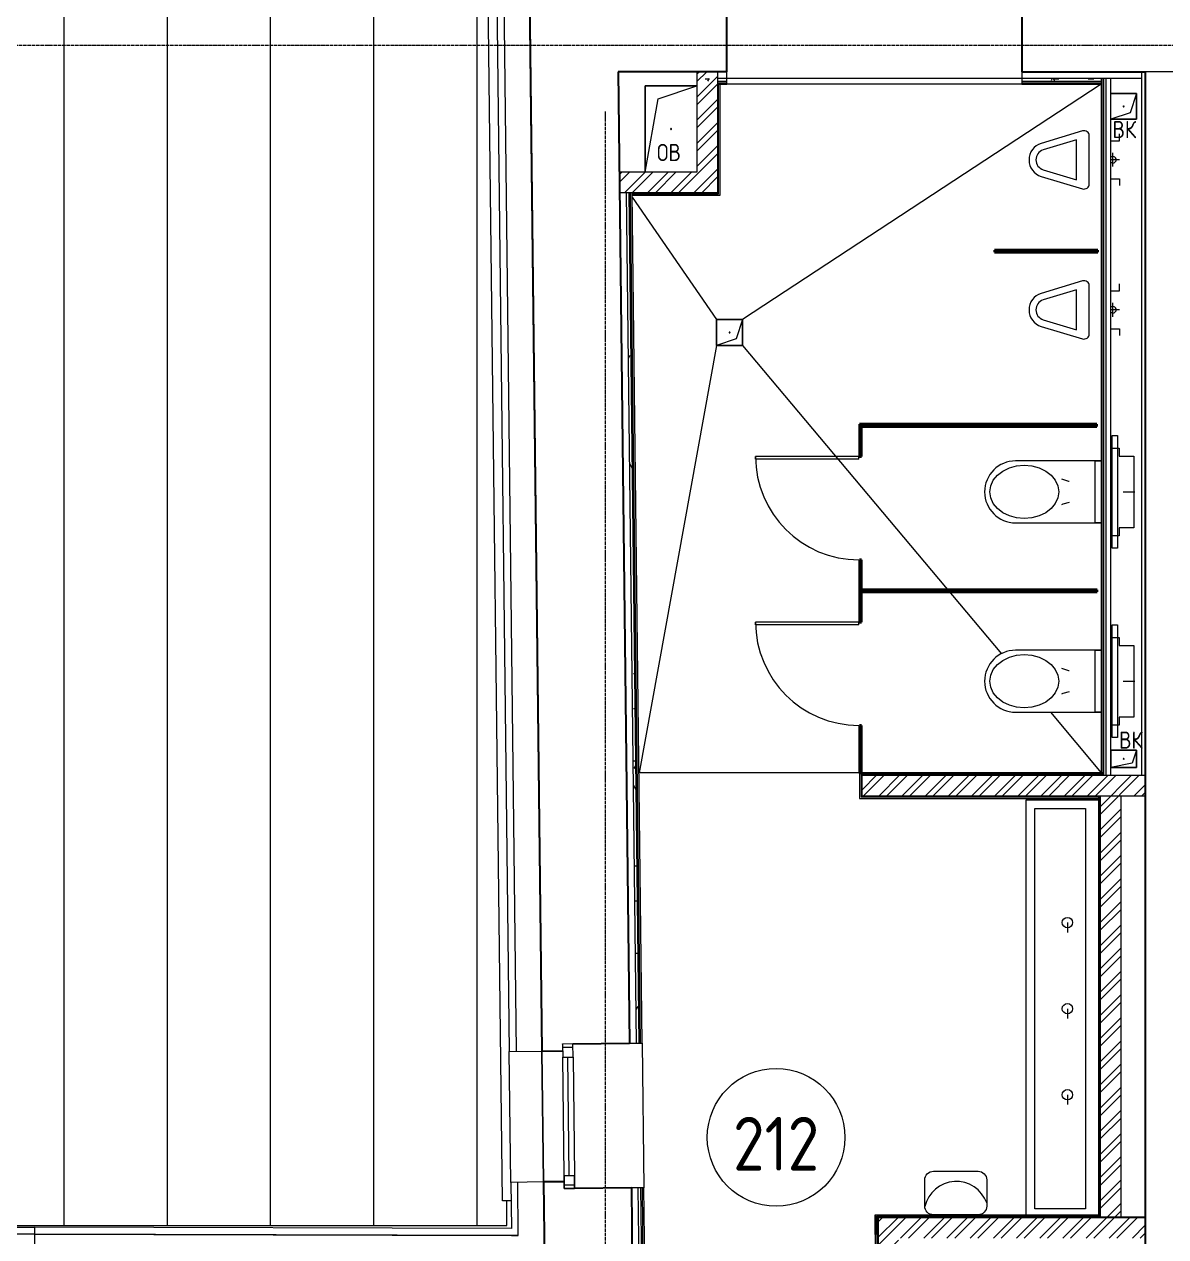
# Model space of a CAD drawing. Header units: millimetres. Extents: x -42533 to 645315, y 3457 to 82611.
# Drawn here: x 185411 to 192044, y 44818 to 51862 of the extents above; entities that cross this region are included whole.
import ezdxf

# ---------------------------------------------------------------- set-up
doc = ezdxf.new("R2010")
doc.units = ezdxf.units.MM
doc.linetypes.add('ADSK_Линия сетки', pattern=[25, 20, -2.5, 0, -2.5])
for name, color, linetype, lineweight in [('_ Окна', 7, 'Continuous', 9), ('Аннотация', 7, 'Continuous', 18), ('Двери', 7, 'Continuous', 9), ('Двери открывание', 7, 'Continuous', 9), ('Крыша', 7, 'Continuous', 9), ('Крыша штриховка', 7, 'Continuous', 9), ('Обобщенные модели', 7, 'Continuous', 18), ('Окна', 7, 'Continuous', 9), ('Оси', 253, 'Continuous', 9), ('Перекрытие', 7, 'Continuous', 18), ('Сантехника', 7, 'Continuous', 18), ('Стены внутренние', 7, 'Continuous', 18), ('Стены наружные', 7, 'Continuous', 18), ('Стены несущие', 7, 'Continuous', 30), ('Стены отделка', 7, 'Continuous', 30), ('Стены штриховка', 7, 'Continuous', 9), ('ТХ', 5, 'Continuous', 0), ('ШТРИХОВКА', 252, 'Continuous', 15)]:
    doc.layers.add(name, color=color, linetype=linetype, lineweight=lineweight)
doc.layers.add('Линии', color=7, linetype='Continuous', lineweight=9, true_color=0x00a600)
doc.layers.add('ЭОМ_Лотки рабочие', color=5, linetype='Continuous')
doc.styles.add('GOST Common', font='GOST_Common.ttf', dxfattribs={"width": 0.9, "height": 350})
doc.styles.add('GOST Common_5', font='GOST_Common.ttf', dxfattribs={"width": 0.9, "height": 200})
pattern_1 = [(45, (686.36, 338.7), (-67.35192, 67.35192), []), (45, (731.26, 338.7), (-67.35192, 67.35192), [])]
pattern_2 = [(0, (686.36, 338.7), (406.4, 101.6), [33.528, -271.272, 33.528, -271.272, -1625.6]), (0, (686.36, 338.7), (406.4, 101.6), [-609.6, 33.528, -576.072, 33.528, -271.272, -711.2]), (0, (686.36, 338.7), (406.4, 101.6), [-1524, 33.528, -169.672, 33.528, -474.472]), (120, (838.76, 389.5), (-291.18818, 301.15272), [33.528, -271.272, 33.528, -271.272, -1625.6]), (120, (838.76, 389.5), (-291.18818, 301.15272), [-609.6, 33.528, -576.072, 33.528, -271.272, -711.2]), (120, (838.76, 389.5), (-291.18818, 301.15272), [-1524, 33.528, -169.672, 33.528, -474.472]), (240, (889.56, 592.7), (-115.21182, -402.75272), [33.528, -271.272, 33.528, -271.272, -1625.6]), (240, (889.56, 592.7), (-115.21182, -402.75272), [-609.6, 33.528, -576.072, 33.528, -271.272, -711.2]), (240, (889.56, 592.7), (-115.21182, -402.75272), [-1524, 33.528, -169.672, 33.528, -474.472])]

# ---------------------------------------------------------------- blocks, each defined once
blk = doc.blocks.new('Тх 2 этаж')
at = {"layer": 'ТХ', "color": 252, "true_color": 0x939598}
blk.add_lwpolyline([(46730.2, 11716.6), (46990, 11716.6, -0.414214), (47040, 11666.6), (47040, 11513.7, -0.414214), (46990, 11463.7), (46730.2, 11463.7, -0.414214), (46680.2, 11513.7), (46680.2, 11666.6, -0.414214)], format="xyb", close=True, dxfattribs=at)
blk.add_arc((46863.3, 11469.9), 187.6, 19.61673, 167.34781, dxfattribs=at)
blk = doc.blocks.new('План 2 этажа')
h = blk.add_hatch()
h.set_pattern_fill('ANSI32', color=8, scale=10)
h.set_pattern_definition(pattern_1)
h.paths.add_polyline_path([(39786.357, 20430.018), (39666.357, 20430.018), (39666.357, 19847.026), (39216.098, 19847.026), (39217.512, 19727.026), (39786.357, 19727.026)])
h = blk.add_hatch()
h.set_pattern_fill('ANSI32', color=8, scale=10)
h.set_pattern_definition(pattern_1)
h.paths.add_polyline_path([(42131.357, 16222.28), (42011.357, 16222.28), (42011.357, 13773.873), (42131.357, 13773.873)])
h.paths.add_polyline_path([(42271.357, 16222.28), (42271.357, 16342.28), (40626.357, 16342.28), (40626.357, 16222.28)])
h.paths.add_polyline_path([(40718.07, 13283.7), (40838.07, 13283.7), (40838.07, 13653.873), (42271.357, 13653.873), (42271.357, 13773.873), (40718.07, 13773.873)])
h.paths.add_polyline_path([(40838.07, 13283.7), (40718.07, 13283.7), (40718.07, 12989.356), (40838.07, 12989.356)])
at = {"layer": 'Крыша штриховка'}
h = blk.add_hatch(dxfattribs=at)
h.set_pattern_fill('FP_9', color=8, style=0, pattern_type=2)
h.set_pattern_definition([(270, (842.4, -16860.6), (600, 4e-14), [])])
h.paths.add_polyline_path([(33323.741, 13727.567), (38561.401, 13727.567), (38561.401, 13870.523), (38536.457, 13870.23), (38450.578, 21210.018), (38450.578, 21260.018), (38561.401, 21260.018), (38561.401, 21280.018), (32084.069, 21280.018), (32132.058, 21244.23), (30695.26, 19317.578), (30795.993, 19317.578), (30775.173, 19257.578), (30650.515, 19257.578), (29869.541, 18211.892), (29870.689, 18210.718), (25704.645, 13743.182), (31635.996, 13727.567), (32964.784, 13727.567)])
h.paths.add_polyline_path([(11561.357, 13740.416), (11561.357, 13740.521), (11526.903, 13740.507)])
h.paths.add_polyline_path([(24101.353, 13747.403), (24081.951, 13775.515), (24089.825, 13775.515), (20054.748, 18104.105), (20056.478, 18105.419), (20054.748, 18104.416), (19974.307, 18230.272), (19576.179, 18230.272), (19104.572, 19591.027), (18087.478, 21182.333), (18240.312, 21280.018), (11501.357, 21280.018), (11501.357, 21221.225), (11611.357, 21221.225), (11611.357, 13801.225), (11561.357, 13801.225), (11561.357, 13780.416), (23901.782, 13747.928)])
h.paths.add_polyline_path([(33423.969, 13905.448), (33421.469, 13905.448), (33420.912, 13996.099), (33403.907, 13999.98), (33385.214, 14015.656), (33375.773, 14035.731), (33376.469, 14192.982), (33379.485, 14197.96), (33383.168, 14200.708), (33394.33, 14204.67), (33409.368, 14207.374), (33426.469, 14208.433), (33451.469, 14206.363), (33464.772, 14202.721), (33472.383, 14198.759), (33474.766, 14196.981), (33476.469, 14192.982), (33476.469, 14033.814), (33465.561, 14013.162), (33447.175, 13999.557), (33431.469, 13994.831), (33430.799, 13905.448), (33425.175, 13905.448)])
h.paths.add_polyline_path([(16661.357, 13905.448), (16656.357, 13905.448), (16655.8, 13996.099), (16638.795, 13999.98), (16620.102, 14015.656), (16610.661, 14035.731), (16611.357, 14192.982), (16614.373, 14197.96), (16618.056, 14200.708), (16629.218, 14204.67), (16644.256, 14207.374), (16661.357, 14208.433), (16686.357, 14206.363), (16699.66, 14202.721), (16707.271, 14198.759), (16709.654, 14196.981), (16711.357, 14192.982), (16711.357, 14033.814), (16700.449, 14013.162), (16682.063, 13999.557), (16666.357, 13994.831), (16665.688, 13905.448), (16662.651, 13905.448)])
at = {"layer": 'Стены внутренние', "lineweight": 9}
h = blk.add_hatch(dxfattribs=at)
h.set_pattern_fill('FP_6', color=8, style=0, pattern_type=2)
h.set_pattern_definition(pattern_2)
h.paths.add_polyline_path([(41554.579, 20375.018), (42023.857, 20375.018), (42023.857, 20390.018), (41554.579, 20390.018)])
h.paths.add_polyline_path([(39839.579, 20375.018), (39839.579, 20390.018), (39715.357, 20390.018), (39715.357, 20375.018)])
h = blk.add_hatch(dxfattribs=at)
h.set_pattern_fill('FP_6', color=8, style=0, pattern_type=2)
h.set_pattern_definition(pattern_2)
h.paths.add_polyline_path([(39336.457, 13026.018), (39351.456, 13026.195), (39340.62, 13946.024), (39325.621, 13945.848), (39332.793, 13337.058)])
h.paths.add_polyline_path([(39315.714, 14786.789), (39330.713, 14786.966), (39271.679, 19798.009), (39256.68, 19797.832), (39313.899, 14940.854)])
at = {"layer": '_ Окна', "color": 8, "lineweight": 18}
for p, q in [((38945.752, 14781.431), (38885.756, 14780.724)), ((38885.756, 14780.724), (38886.651, 14704.729)), ((38946.647, 14705.436), (38945.752, 14781.431)), ((38886.651, 14704.729), (38946.647, 14705.436)), ((38894.756, 14016.777), (38954.751, 14017.484)), ((38895.651, 13940.782), (38894.756, 14016.777)), ((38954.751, 14017.484), (38955.647, 13941.489)), ((38955.647, 13941.489), (38895.651, 13940.782))]:
    blk.add_line(p, q, dxfattribs=at)
at = {"layer": '_ Окна', "color": 8}
for p, q in [((38945.987, 14761.432), (38885.991, 14760.725)), ((38924.754, 14017.13), (38916.649, 14705.083)), ((38955.411, 13961.488), (38895.415, 13960.781))]:
    blk.add_line(p, q, dxfattribs=at)
at = {"layer": 'Двери', "color": 8}
for p, q in [((40007.357, 18178.28), (40007.357, 18194.28)), ((40607.357, 18194.28), (40007.357, 18194.28)), ((40607.357, 18178.28), (40007.357, 18178.28)), ((40607.357, 18178.28), (40607.357, 18194.28)), ((40007.357, 17216.28), (40007.357, 17232.28)), ((40607.357, 17232.28), (40007.357, 17232.28)), ((40607.357, 17216.28), (40007.357, 17216.28)), ((40607.357, 17216.28), (40607.357, 17232.28))]:
    blk.add_line(p, q, dxfattribs=at)
at = {"layer": 'Двери открывание', "color": 8}
for centre in [(40607.357, 18194.28), (40607.357, 17232.28)]:
    blk.add_arc(centre, 600, 180, 270, dxfattribs=at)
at = {"layer": 'Крыша', "color": 8}
for p, q in [((38561.401, 13727.567), (38561.401, 13870.523)), ((31635.996, 13727.567), (38561.401, 13727.567))]:
    blk.add_line(p, q, dxfattribs=at)
at = {"layer": 'Линии', "color": 8}
blk.add_circle((40126.773, 14238.529), 400, dxfattribs=at)
at = {"layer": 'Обобщенные модели', "color": 8}
for p, q in [((39366.357, 19847.026), (39366.357, 20347.026)), ((39366.357, 20347.026), (39666.357, 20347.026)), ((39666.357, 20347.026), (39366.357, 20347.026)), ((39366.357, 20347.026), (39366.357, 19847.026)), ((39441.357, 20272.026), (39666.357, 20347.026)), ((42071.357, 20303.598), (42221.357, 20303.598)), ((42221.357, 20303.598), (42071.357, 20303.598)), ((42221.357, 20303.598), (42183.857, 20191.098)), ((42221.357, 20303.598), (42221.357, 20153.598)), ((42221.357, 20153.598), (42221.357, 20303.598)), ((39366.357, 19847.026), (39441.357, 20272.026)), ((42183.857, 20191.098), (42071.357, 20153.598)), ((42221.357, 20153.598), (42071.357, 20153.598)), ((42071.357, 20153.598), (42221.357, 20153.598)), ((39781.357, 18840.018), (39781.357, 18990.018)), ((39781.357, 18990.018), (39931.357, 18990.018)), ((39931.357, 18990.018), (39781.357, 18990.018)), ((39781.357, 18990.018), (39781.357, 18840.018)), ((39931.357, 18990.018), (39893.857, 18877.518)), ((39931.357, 18990.018), (39931.357, 18840.018)), ((39931.357, 18840.018), (39931.357, 18990.018)), ((39893.857, 18877.518), (39781.357, 18840.018)), ((39931.357, 18840.018), (39781.357, 18840.018)), ((39781.357, 18840.018), (39931.357, 18840.018)), ((42071.357, 16387.28), (42071.357, 16487.28)), ((42071.357, 16487.28), (42221.357, 16487.28)), ((42221.357, 16487.28), (42071.357, 16487.28)), ((42071.357, 16487.28), (42071.357, 16387.28)), ((42221.357, 16487.28), (42196.357, 16412.28)), ((42221.357, 16487.28), (42221.357, 16387.28)), ((42221.357, 16387.28), (42221.357, 16487.28)), ((42196.357, 16412.28), (42071.357, 16387.28)), ((42221.357, 16387.28), (42071.357, 16387.28)), ((42071.357, 16387.28), (42221.357, 16387.28))]:
    blk.add_line(p, q, dxfattribs=at)
at = {"layer": 'Обобщенные модели', "color": 8, "lineweight": 40}
for p, q in [((41996.357, 19393.28), (41396.357, 19393.28)), ((41396.357, 19393.28), (41396.357, 19381.28)), ((41396.357, 19381.28), (41996.357, 19381.28)), ((41996.357, 19381.28), (41996.357, 19393.28)), ((41991.357, 18381.28), (40611.357, 18381.28)), ((40611.357, 18381.28), (40611.357, 18369.28)), ((40611.357, 18369.28), (40611.357, 18194.28)), ((40623.357, 18369.28), (40611.357, 18369.28)), ((40611.357, 18369.28), (41991.357, 18369.28)), ((40623.357, 18194.28), (40623.357, 18369.28)), ((41991.357, 18369.28), (41991.357, 18381.28)), ((40611.357, 18194.28), (40623.357, 18194.28)), ((40623.357, 17594.28), (40611.357, 17594.28)), ((40611.357, 17407.28), (40611.357, 17232.28)), ((40623.357, 17407.28), (40611.357, 17407.28)), ((41993.357, 17419.28), (40613.357, 17419.28)), ((40613.357, 17419.28), (40613.357, 17407.28)), ((40613.357, 17407.28), (41993.357, 17407.28)), ((40623.357, 17232.28), (40623.357, 17407.28)), ((41993.357, 17407.28), (41993.357, 17419.28)), ((40611.357, 17232.28), (40623.357, 17232.28)), ((40623.357, 16632.28), (40611.357, 16632.28))]:
    blk.add_line(p, q, dxfattribs=at)
for points in [[(40611.357, 17594.28), (40611.357, 17319.28), (40623.357, 17319.28), (40623.357, 17594.28)], [(40611.357, 16632.28), (40611.357, 16357.28), (40623.357, 16357.28), (40623.357, 16632.28)]]:
    blk.add_lwpolyline(points, dxfattribs=at)
at = {"layer": 'Обобщенные модели', "color": 8}
for centre, start, end in [((42146.357, 20228.598), 0, 180), ((42146.357, 20228.598), 120, 180), ((42146.357, 20228.598), 180, 0), ((42146.357, 20228.598), 240, 345), ((42146.357, 20228.598), 15, 90), ((39516.357, 20097.026), 0, 180), ((39516.357, 20097.026), 180, 0), ((39516.357, 20097.026), 60, 165), ((39516.357, 20097.026), 195, 270), ((39516.357, 20097.026), 300, 0), ((39856.357, 18915.018), 0, 180), ((39856.357, 18915.018), 120, 180), ((39856.357, 18915.018), 180, 0), ((39856.357, 18915.018), 240, 345), ((39856.357, 18915.018), 15, 90), ((42146.357, 16437.28), 0, 180), ((42146.357, 16437.28), 120, 180), ((42146.357, 16437.28), 180, 0), ((42146.357, 16437.28), 240, 345), ((42146.357, 16437.28), 15, 90)]:
    blk.add_arc(centre, 2.5, start, end, dxfattribs=at)
at = {"layer": 'Окна', "color": 8}
for p, q in [((38945.752, 14781.431), (38885.756, 14780.724)), ((38885.756, 14780.724), (38886.651, 14704.729)), ((38946.647, 14705.436), (38945.752, 14781.431)), ((38894.756, 14016.777), (38886.651, 14704.729)), ((38946.647, 14705.436), (38954.751, 14017.484)), ((38894.756, 14016.777), (38895.651, 13940.782)), ((38955.647, 13941.489), (38954.751, 14017.484)), ((38895.651, 13940.782), (38955.647, 13941.489))]:
    blk.add_line(p, q, dxfattribs=at)
at = {"layer": 'Оси', "color": 8, "linetype": 'ADSK_Линия сетки'}
for p, q in [((-9428.371, 20583.7), (56691.21, 20583.7)), ((39135.923, -5034.86), (39135.923, 20199.514))]:
    blk.add_line(p, q, dxfattribs=at)
at = {"layer": 'Перекрытие', "color": 8}
for p, q in [((42016.357, 20357.018), (39931.357, 18990.018)), ((39290.832, 19700.257), (39781.357, 18990.018)), ((39781.357, 18840.018), (39330.215, 16357.28)), ((39931.357, 18840.018), (41435.739, 17048.659)), ((41721.236, 16708.699), (42016.357, 16357.28)), ((40631.357, 16357.28), (39329.272, 16357.28))]:
    blk.add_line(p, q, dxfattribs=at)
at = {"layer": 'Сантехника', "color": 8}
for p, q in [((41907.68, 20086.014), (41667.434, 20013.425)), ((41871.357, 20033.253), (41679.003, 19975.135)), ((41871.357, 19802.146), (41871.357, 20033.253)), ((41946.357, 19778.326), (41946.357, 20057.296)), ((42071.357, 20028.295), (42121.357, 20028.295)), ((42121.357, 20028.295), (42121.357, 20068.296)), ((42083.857, 19878.296), (42083.857, 19958.296)), ((42121.357, 19918.296), (42071.357, 19918.296)), ((41667.654, 19821.907), (41907.586, 19749.414)), ((41679.173, 19860.212), (41871.357, 19802.146)), ((42071.357, 19808.295), (42121.357, 19808.295)), ((42121.357, 19808.295), (42121.357, 19768.296)), ((41907.68, 19214.514), (41667.434, 19141.925)), ((41871.357, 19161.753), (41679.003, 19103.635)), ((41871.357, 18930.646), (41871.357, 19161.753)), ((41946.357, 18906.826), (41946.357, 19185.796)), ((42121.357, 19156.795), (42121.357, 19196.796)), ((42071.357, 19156.795), (42121.357, 19156.795)), ((42121.357, 19046.796), (42071.357, 19046.796)), ((42083.857, 19006.796), (42083.857, 19086.796)), ((41667.654, 18950.407), (41907.586, 18877.914)), ((41679.173, 18988.712), (41871.357, 18930.646)), ((42071.357, 18936.795), (42121.357, 18936.795)), ((42121.357, 18936.795), (42121.357, 18896.796)), ((42080.357, 17661.2), (42080.357, 18316.2)), ((42080.357, 18316.2), (42111.357, 18316.2)), ((42111.357, 18316.2), (42111.357, 17661.2)), ((42080.357, 18243.7), (42120.357, 18243.7)), ((42080.357, 17733.7), (42080.357, 18243.7)), ((42120.357, 18243.7), (42120.357, 18196.7)), ((42120.357, 18196.7), (42205.357, 18196.7)), ((42205.357, 18196.7), (42205.357, 17780.7)), ((42016.357, 18168.7), (41518.281, 18168.7)), ((41981.357, 17808.699), (41981.357, 18168.7)), ((41981.357, 18168.7), (42016.357, 18168.7)), ((42143.657, 17988.7), (42211.657, 17988.7)), ((41518.281, 17808.699), (42016.357, 17808.699)), ((42016.357, 17808.699), (41981.357, 17808.699)), ((42120.357, 17780.7), (42120.357, 17733.7)), ((42205.357, 17780.7), (42120.357, 17780.7)), ((42120.357, 17733.7), (42080.357, 17733.7)), ((42111.357, 17661.2), (42080.357, 17661.2)), ((42080.357, 16561.2), (42080.357, 17216.2)), ((42080.357, 17216.2), (42111.357, 17216.2)), ((42111.357, 17216.2), (42111.357, 16561.2)), ((42080.357, 17143.7), (42120.357, 17143.7)), ((42080.357, 16633.7), (42080.357, 17143.7)), ((42120.357, 17143.7), (42120.357, 17096.7)), ((42016.357, 17068.7), (41518.281, 17068.7)), ((41981.357, 16708.699), (41981.357, 17068.7)), ((41981.357, 17068.7), (42016.357, 17068.7)), ((42120.357, 17096.7), (42205.357, 17096.7)), ((42205.357, 17096.7), (42205.357, 16680.7)), ((42143.657, 16888.7), (42211.657, 16888.7)), ((41518.281, 16708.699), (42016.357, 16708.699)), ((42016.357, 16708.699), (41981.357, 16708.699)), ((42120.357, 16633.7), (42080.357, 16633.7)), ((42120.357, 16680.7), (42120.357, 16633.7)), ((42205.357, 16680.7), (42120.357, 16680.7)), ((42111.357, 16561.2), (42080.357, 16561.2)), ((41579.357, 13788.873), (41579.357, 16198.873)), ((41579.357, 16198.873), (41999.357, 16198.873)), ((41629.357, 13823.873), (41629.357, 16148.873)), ((41629.357, 16148.873), (41924.357, 16148.873)), ((41924.357, 16148.873), (41924.357, 13823.873)), ((41819.357, 15486.373), (41819.357, 15429.373)), ((41819.357, 14986.373), (41819.357, 14929.373)), ((41819.357, 14486.373), (41819.357, 14429.373)), ((41924.357, 13823.873), (41629.357, 13823.873))]:
    blk.add_line(p, q, dxfattribs=at)
at = {"layer": 'Сантехника', "color": 8, "flags": 128}
for points in [[(41368.857, 17988.7), (41373.872, 18023.19), (41388.664, 18055.952), (41412.491, 18085.341), (41444.159, 18109.883), (41482.081, 18128.35), (41524.353, 18139.813), (41568.857, 18143.7), (41613.362, 18139.813), (41655.634, 18128.35), (41693.555, 18109.883), (41725.224, 18085.341), (41749.051, 18055.952), (41763.843, 18023.19), (41768.857, 17988.7)], [(41785.085, 18063.695), (41826.485, 18050.975), (41829.134, 18050.439)], [(41768.857, 17988.7), (41763.843, 17954.209), (41749.051, 17921.448), (41725.224, 17892.059), (41693.555, 17867.516), (41655.634, 17849.049), (41613.362, 17837.586), (41568.857, 17833.7), (41524.353, 17837.586), (41482.081, 17849.049), (41444.159, 17867.516), (41412.491, 17892.059), (41388.664, 17921.448), (41373.872, 17954.209), (41368.857, 17988.7)], [(41829.134, 17926.96), (41793.715, 17917.039), (41785.085, 17913.704)], [(41368.857, 16888.7), (41373.872, 16923.19), (41388.664, 16955.952), (41412.491, 16985.341), (41444.159, 17009.883), (41482.081, 17028.35), (41524.353, 17039.813), (41568.857, 17043.7), (41613.362, 17039.813), (41655.634, 17028.35), (41693.555, 17009.883), (41725.224, 16985.341), (41749.051, 16955.952), (41763.843, 16923.19), (41768.857, 16888.7)], [(41785.085, 16963.695), (41826.485, 16950.975), (41829.134, 16950.439)], [(41768.857, 16888.7), (41763.843, 16854.209), (41749.051, 16821.448), (41725.224, 16792.059), (41693.555, 16767.516), (41655.634, 16749.049), (41613.362, 16737.586), (41568.857, 16733.7), (41524.353, 16737.586), (41482.081, 16749.049), (41444.159, 16767.516), (41412.491, 16792.059), (41388.664, 16821.448), (41373.872, 16854.209), (41368.857, 16888.7)], [(41829.134, 16826.96), (41793.715, 16817.039), (41785.085, 16813.704)]]:
    blk.add_lwpolyline(points, dxfattribs=at)
at = {"layer": 'Сантехника', "color": 8}
for centre in [(41819.357, 15486.373), (41819.357, 14986.373), (41819.357, 14486.373)]:
    blk.add_circle(centre, 30, dxfattribs=at)
for centre, radius, start, end in [((41916.357, 20057.296), 30, 359.9999903, 106.8117981), ((41696.357, 19917.699), 100, 106.8117624, 253.319604), ((41696.357, 19917.699), 60, 106.8117624, 253.3577784), ((42083.857, 19918.296), 18.929, 359.9999903, 136.0440996), ((42083.857, 19918.296), 18.929, 223.9558971, 359.9999903), ((41916.357, 19778.103), 30, 252.9998743, 0.4255813), ((41916.357, 19185.796), 30, 359.9999903, 106.8117981), ((41696.357, 19046.199), 100, 106.8117624, 253.319604), ((41696.357, 19046.199), 60, 106.8117624, 253.3577784), ((42083.857, 19046.796), 18.929, 359.9999903, 136.0440996), ((42083.857, 19046.796), 18.929, 223.9558971, 359.9999903), ((41916.357, 18906.603), 30, 252.9998743, 0.4255813), ((41518.281, 17988.7), 180, 90, 270), ((41518.281, 16888.7), 180, 90, 270)]:
    blk.add_arc(centre, radius, start, end, dxfattribs=at)
at = {"layer": 'Стены внутренние', "color": 8}
for p, q in [((41554.579, 20390.018), (39839.579, 20390.018)), ((41554.579, 20357.018), (39839.579, 20357.018)), ((38775.188, 13979.366), (38766.235, 14739.313)), ((39348.724, 14786.178), (39358.619, 13946.236))]:
    blk.add_line(p, q, dxfattribs=at)
at = {"layer": 'Стены наружные', "color": 8}
for p, q in [((38536.457, 13870.23), (38450.578, 21160.018)), ((38585.201, 13977.128), (38576.248, 14737.075)), ((38766.235, 14739.313), (38775.188, 13979.366)), ((38586.454, 13870.819), (38536.457, 13870.23)), ((35817.668, 13676.558), (34042.675, 13681.231)), ((34042.78, 13721.231), (35817.774, 13716.558))]:
    blk.add_line(p, q, dxfattribs=at)
at = {"layer": 'Стены несущие', "color": 8}
for p, q in [((38692.597, 20990.018), (38766.235, 14739.313)), ((39839.579, 20430.018), (39839.579, 20810.018)), ((41554.579, 20810.018), (41554.579, 20430.018)), ((39839.579, 20430.018), (39209.23, 20430.018)), ((39209.23, 20430.018), (39275.729, 14785.318)), ((41554.579, 20430.018), (42271.357, 20430.018)), ((42271.357, 20430.018), (42271.357, 13977.66)), ((38766.235, 14739.313), (38886.227, 14740.727)), ((38885.744, 14781.724), (38885.756, 14780.724)), ((38945.752, 14781.431), (39275.729, 14785.318)), ((38895.18, 13980.779), (38775.188, 13979.366)), ((38775.188, 13979.366), (38780.614, 13518.758)), ((42271.357, 13977.66), (42271.357, 12989.356)), ((39285.624, 13945.376), (38955.647, 13941.489)), ((39285.624, 13945.376), (39296.887, 12989.356)), ((40703.07, 13788.873), (40703.07, 13673.873)), ((40718.07, 13773.873), (40718.07, 12989.356)), ((42271.357, 13773.873), (40718.07, 13773.873))]:
    blk.add_line(p, q, dxfattribs=at)
at = {"layer": 'Стены отделка', "color": 8, "lineweight": 9}
for p, q in [((38500.581, 21160.018), (38576.248, 14737.075)), ((38766.235, 14739.313), (38692.597, 20990.018)), ((39666.357, 20430.018), (39666.357, 19847.026)), ((39839.579, 20357.018), (39839.579, 20430.018)), ((41554.579, 20430.018), (41554.579, 20357.018)), ((42251.357, 16342.28), (42251.357, 20430.018)), ((39839.579, 20390.018), (39786.357, 20390.018)), ((42251.357, 20390.018), (41554.579, 20390.018)), ((42016.357, 20390.018), (42016.357, 16357.28)), ((42031.357, 16342.28), (42031.357, 20390.018)), ((42071.357, 16342.28), (42071.357, 20390.018)), ((39786.357, 20357.018), (39839.579, 20357.018)), ((41554.579, 20357.018), (42016.357, 20357.018)), ((39666.357, 19847.026), (39256.101, 19847.026)), ((39348.724, 14786.178), (39290.517, 19727.026)), ((40611.357, 16357.28), (40611.357, 16207.28)), ((42031.357, 16357.28), (40623.357, 16357.28)), ((40626.357, 16342.28), (42271.357, 16342.28)), ((40626.357, 16222.28), (40626.357, 16342.28)), ((40611.357, 16207.28), (41999.357, 16207.28)), ((40626.357, 16222.28), (42271.357, 16222.28)), ((41999.357, 16222.28), (41999.357, 13788.873)), ((42011.357, 13773.873), (42011.357, 16222.28)), ((42131.357, 13773.873), (42131.357, 16222.28)), ((38576.248, 14737.075), (38766.235, 14739.313)), ((38616.234, 14738.546), (38616.246, 14737.546)), ((39275.729, 14785.318), (39348.724, 14786.178)), ((39315.726, 14785.789), (39315.714, 14786.789)), ((38775.188, 13979.366), (38585.201, 13977.128)), ((38585.201, 13977.128), (38588.357, 13709.264)), ((38780.614, 13518.758), (38775.188, 13979.366)), ((39358.619, 13946.236), (39285.624, 13945.376)), ((39369.455, 13026.407), (39358.619, 13946.236)), ((40703.07, 13788.873), (42011.357, 13788.873)), ((35817.668, 13676.558), (35817.274, 13526.559)), ((35817.774, 13716.558), (35817.668, 13676.558)), ((35817.668, 13676.558), (38588.828, 13669.263)), ((38628.832, 13669.158), (35817.668, 13676.558)), ((38588.357, 13709.264), (35817.774, 13716.558)), ((38588.828, 13669.263), (38588.835, 13668.686)), ((38588.835, 13668.686), (38628.832, 13669.158)), ((40703.07, 13673.873), (40703.07, 13042.356))]:
    blk.add_line(p, q, dxfattribs=at)
for points in [[(39786.357, 20430.018), (39786.357, 19727.026), (39217.512, 19727.026)], [(39290.693, 19712.026), (39801.357, 19712.026), (39801.357, 20357.018)]]:
    blk.add_lwpolyline(points, dxfattribs=at)
at = {"layer": 'Стены штриховка', "color": 8}
for p, q in [((38542.587, 20990.018), (38616.234, 14738.546)), ((42651.357, 20430.018), (42271.357, 20430.018)), ((39786.357, 20375.018), (39839.579, 20375.018)), ((39786.357, 20366.018), (39839.579, 20366.018)), ((41554.579, 20375.018), (42016.357, 20375.018)), ((41554.579, 20366.018), (42016.357, 20366.018)), ((42025.357, 20390.018), (42025.357, 16357.28)), ((42044.357, 16342.28), (42044.357, 20390.018)), ((39256.101, 19847.026), (39216.098, 19847.026)), ((39315.714, 14786.789), (39257.514, 19727.026)), ((39330.725, 14785.966), (39272.515, 19727.026)), ((39339.724, 14786.072), (39281.516, 19727.026)), ((42031.357, 16348.28), (40620.357, 16348.28)), ((40620.357, 16348.28), (40620.357, 16216.28)), ((40620.357, 16216.28), (41999.357, 16216.28)), ((42005.357, 16222.28), (42005.357, 13788.873)), ((38628.832, 13669.158), (38625.198, 13977.599)), ((39336.457, 13026.018), (39325.621, 13945.848)), ((39351.456, 13026.195), (39340.62, 13946.024)), ((39360.456, 13026.301), (39349.619, 13946.13)), ((40712.07, 13779.873), (40712.07, 13033.356)), ((42011.357, 13779.873), (40712.07, 13779.873))]:
    blk.add_line(p, q, dxfattribs=at)
blk.add_lwpolyline([(39290.587, 19721.026), (39792.357, 19721.026), (39792.357, 20357.018)], dxfattribs=at)
at = {"layer": 'ЭОМ_Лотки рабочие'}
blk.add_blockref('Тх 2 этаж', (-5689.424, 2325.176), dxfattribs=at)
at = {"layer": 'Аннотация', "color": 8, "char_height": 100, "width": 156.348, "attachment_point": 1, "line_spacing_factor": 1.022766, "style": 'GOST Common_5'}
for s, insert in [('\\pxt3.6,7.2,10.8,14.4,18,21.6,25.2,28.8,32.4,36,39.6,43.2,46.8,50.4,54,57.6,61.2,64.8,68.4,72,75.6,79.2,82.8,86.4,90,93.6,97.2,100.8,104.4,108,111.6,115.2;{ВК}', (42081.522, 20143.876)), ('\\pxt3.6,7.2,10.8,14.4,18,21.6,25.2,28.8,32.4,36,39.6,43.2,46.8,50.4,54,57.6,61.2,64.8,68.4,72,75.6,79.2,82.8,86.4,90,93.6,97.2,100.8,104.4,108,111.6,115.2;{ОВ}', (39434.12, 20010.564)), ('\\pxt3.6,7.2,10.8,14.4,18,21.6,25.2,28.8,32.4,36,39.6,43.2,46.8,50.4,54,57.6,61.2,64.8,68.4,72,75.6,79.2,82.8,86.4,90,93.6,97.2,100.8,104.4,108,111.6,115.2;{ВК}', (42119.489, 16596.572))]:
    blk.add_mtext(s, dxfattribs=dict(at, insert=insert))
at = {"layer": 'Аннотация', "color": 8, "lineweight": 9, "insert": (40126.773, 14201.581), "char_height": 312.5, "width": 520.21112, "attachment_point": 5, "line_spacing_factor": 1.022766, "style": 'GOST Common'}
blk.add_mtext('212', dxfattribs=at)

msp = doc.modelspace()

# ---------------------------------------------------------------- block references
at = {"layer": 'ШТРИХОВКА'}
msp.add_blockref('План 2 этажа', (149653.4, 31156.8), dxfattribs=at)

doc.saveas('drawing.dxf')
